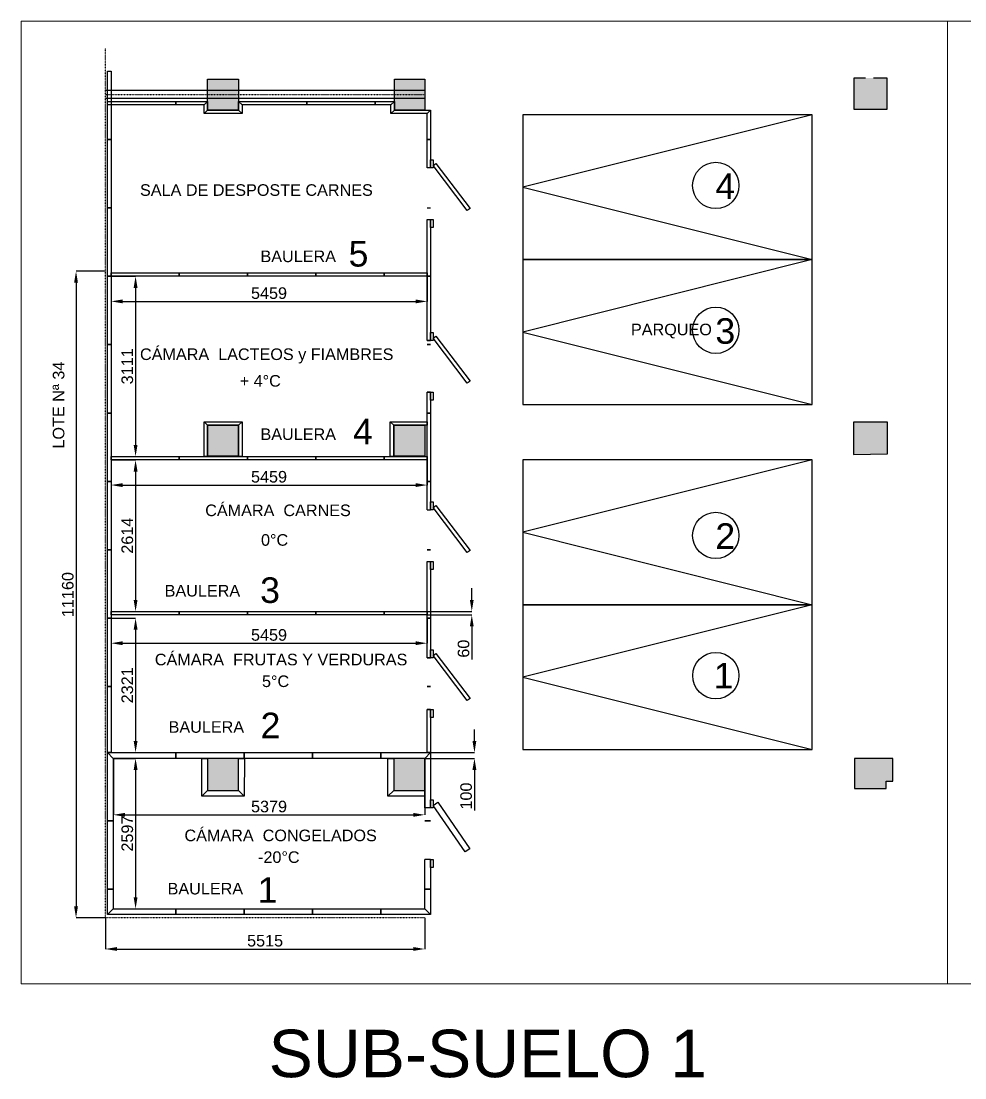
# Model space of a CAD drawing. Header units: millimetres. Extents: x -327709 to -233612, y 250954 to 312605.
# Drawn here: x -327709 to -311408, y 255618 to 273858 of the extents above; entities that cross this region are included whole.
import ezdxf

# ---------------------------------------------------------------- set-up
doc = ezdxf.new("R2010")
doc.units = ezdxf.units.MM
doc.header["$PDMODE"] = 35
doc.linetypes.add('Dash Style-1', pattern=[4.724409, 1.889764, -2.834646])
for name, color, linetype, lineweight in [('0.00', 123, 'Continuous', 5), ('a columnas', 112, 'Continuous', 60), ('Columna', 5, 'Continuous', 5), ('None', 7, 'Continuous', 5), ('SUPERFICIES', 7, 'Dash Style-1', 5), ('textos', 7, 'Continuous', 5)]:
    doc.layers.add(name, color=color, linetype=linetype, lineweight=lineweight)
doc.layers.add('ROTULO', color=7, linetype='Continuous')
doc.styles.add('Arial Unicode MS', font='ARIALUNI.TTF')
doc.styles.add('costan', font='arial.ttf')
doc.styles.get("Standard").update_dxf_attribs({"font": 'arial.ttf'})
doc.dimstyles.new('COSTAN-DESAGUES', dxfattribs={"dimtxt": 200, "dimasz": 200, "dimexe": 0, "dimexo": 0, "dimgap": 40, "dimtad": 1, "dimdec": 0, "dimzin": 0, "dimdsep": 46, "dimtxsty": 'costan', "dimcen": 0, "dimclrd": 1, "dimclre": 1, "dimclrt": 1, "dimadec": 0, "dimazin": 0, "dimtfac": 1, "dimtdec": 0, "dimtofl": 0, "dimtmove": 0, "dimatfit": 3, "dimfxl": 1, "dimtolj": 1, "dimtzin": 0, "dimarcsym": 0})

# ---------------------------------------------------------------- blocks, each defined once
blk = doc.blocks.new('*D558')
at = {"layer": 'Defpoints', "color": 0, "linetype": 'Continuous', "transparency": 16777216}
for p in [(-326252, 269541), (-326760, 258380), (-326252, 258380)]:
    blk.add_point(p, dxfattribs=at)
at = {"layer": 'ROTULO', "color": 1, "linetype": 'Continuous', "lineweight": -2, "transparency": 16777216}
for p, q in [((-326252, 269541), (-326760, 269541)), ((-326760, 269341), (-326760, 258580)), ((-326252, 258380), (-326760, 258380))]:
    blk.add_line(p, q, dxfattribs=at)
at = {"layer": 'ROTULO', "color": 1, "linetype": 'Continuous', "transparency": 16777216}
for points in [[(-326794, 269341), (-326727, 269341), (-326760, 269541)], [(-326794, 258580), (-326727, 258580), (-326760, 258380)]]:
    blk.add_solid(points, dxfattribs=at)
at = {"layer": 'ROTULO', "color": 1, "linetype": 'Continuous', "transparency": 16777216, "insert": (-326902, 263960), "char_height": 200, "attachment_point": 5, "rotation": 90, "style": 'costan'}
blk.add_mtext('\\A1;11160', dxfattribs=at)
blk = doc.blocks.new('*D559')
at = {"layer": 'Defpoints', "color": 0, "linetype": 'Continuous', "transparency": 16777216}
for p in [(-326252, 258380), (-320737, 258380), (-320737, 257842)]:
    blk.add_point(p, dxfattribs=at)
at = {"layer": 'ROTULO', "color": 1, "linetype": 'Continuous', "lineweight": -2, "transparency": 16777216}
for p, q in [((-326252, 258380), (-326252, 257842)), ((-320737, 258380), (-320737, 257842)), ((-326052, 257842), (-320937, 257842))]:
    blk.add_line(p, q, dxfattribs=at)
at = {"layer": 'ROTULO', "color": 1, "linetype": 'Continuous', "transparency": 16777216}
for points in [[(-326052, 257876), (-326052, 257809), (-326252, 257842)], [(-320937, 257876), (-320937, 257809), (-320737, 257842)]]:
    blk.add_solid(points, dxfattribs=at)
at = {"layer": 'ROTULO', "color": 1, "linetype": 'Continuous', "transparency": 16777216, "insert": (-323495, 257984), "char_height": 200, "attachment_point": 5, "style": 'costan'}
blk.add_mtext('\\A1;5515', dxfattribs=at)
blk = doc.blocks.new('*D560')
at = {"layer": 'Defpoints', "color": 0, "linetype": 'Continuous', "transparency": 16777216}
for p in [(-326156, 269454), (-320697, 269454), (-320697, 269020)]:
    blk.add_point(p, dxfattribs=at)
at = {"layer": 'ROTULO', "color": 1, "linetype": 'Continuous', "lineweight": -2, "transparency": 16777216}
for p, q in [((-326156, 269454), (-326156, 269020)), ((-320697, 269454), (-320697, 269020)), ((-325956, 269020), (-320897, 269020))]:
    blk.add_line(p, q, dxfattribs=at)
at = {"layer": 'ROTULO', "color": 1, "linetype": 'Continuous', "transparency": 16777216}
for points in [[(-325956, 269054), (-325956, 268987), (-326156, 269020)], [(-320897, 269054), (-320897, 268987), (-320697, 269020)]]:
    blk.add_solid(points, dxfattribs=at)
at = {"layer": 'ROTULO', "color": 1, "linetype": 'Continuous', "transparency": 16777216, "insert": (-323427, 269162), "char_height": 200, "attachment_point": 5, "style": 'costan'}
blk.add_mtext('\\A1;5459', dxfattribs=at)
blk = doc.blocks.new('*D561')
at = {"layer": 'Defpoints', "color": 0, "linetype": 'Continuous', "transparency": 16777216}
for p in [(-326156, 269454), (-326156, 266343), (-325732, 266343)]:
    blk.add_point(p, dxfattribs=at)
at = {"layer": 'ROTULO', "color": 1, "linetype": 'Continuous', "lineweight": -2, "transparency": 16777216}
for p, q in [((-326156, 269454), (-325732, 269454)), ((-325732, 269254), (-325732, 266543)), ((-326156, 266343), (-325732, 266343))]:
    blk.add_line(p, q, dxfattribs=at)
at = {"layer": 'ROTULO', "color": 1, "linetype": 'Continuous', "transparency": 16777216}
for points in [[(-325765, 269254), (-325698, 269254), (-325732, 269454)], [(-325765, 266543), (-325698, 266543), (-325732, 266343)]]:
    blk.add_solid(points, dxfattribs=at)
at = {"layer": 'ROTULO', "color": 1, "linetype": 'Continuous', "transparency": 16777216, "insert": (-325874, 267899), "char_height": 200, "attachment_point": 5, "rotation": 90, "style": 'costan'}
blk.add_mtext('\\A1;3111', dxfattribs=at)
blk = doc.blocks.new('*D562')
at = {"layer": 'Defpoints', "color": 0, "linetype": 'Continuous', "transparency": 16777216}
for p in [(-326156, 266283), (-326156, 263669), (-325732, 263669)]:
    blk.add_point(p, dxfattribs=at)
at = {"layer": 'ROTULO', "color": 1, "linetype": 'Continuous', "lineweight": -2, "transparency": 16777216}
for p, q in [((-326156, 266283), (-325732, 266283)), ((-325732, 266083), (-325732, 263869)), ((-326156, 263669), (-325732, 263669))]:
    blk.add_line(p, q, dxfattribs=at)
at = {"layer": 'ROTULO', "color": 1, "linetype": 'Continuous', "transparency": 16777216}
for points in [[(-325765, 266083), (-325698, 266083), (-325732, 266283)], [(-325765, 263869), (-325698, 263869), (-325732, 263669)]]:
    blk.add_solid(points, dxfattribs=at)
at = {"layer": 'ROTULO', "color": 1, "linetype": 'Continuous', "transparency": 16777216, "insert": (-325874, 264976), "char_height": 200, "attachment_point": 5, "rotation": 90, "style": 'costan'}
blk.add_mtext('\\A1;2614', dxfattribs=at)
blk = doc.blocks.new('*D563')
at = {"layer": 'Defpoints', "color": 0, "linetype": 'Continuous', "transparency": 16777216}
for p in [(-326156, 263554), (-326156, 261233), (-325732, 261233)]:
    blk.add_point(p, dxfattribs=at)
at = {"layer": 'ROTULO', "color": 1, "linetype": 'Continuous', "lineweight": -2, "transparency": 16777216}
for p, q in [((-326156, 263554), (-325732, 263554)), ((-325732, 263354), (-325732, 261433)), ((-326156, 261233), (-325732, 261233))]:
    blk.add_line(p, q, dxfattribs=at)
at = {"layer": 'ROTULO', "color": 1, "linetype": 'Continuous', "transparency": 16777216}
for points in [[(-325765, 263354), (-325698, 263354), (-325732, 263554)], [(-325765, 261433), (-325698, 261433), (-325732, 261233)]]:
    blk.add_solid(points, dxfattribs=at)
at = {"layer": 'ROTULO', "color": 1, "linetype": 'Continuous', "transparency": 16777216, "insert": (-325874, 262393), "char_height": 200, "attachment_point": 5, "rotation": 90, "style": 'costan'}
blk.add_mtext('\\A1;2321', dxfattribs=at)
blk = doc.blocks.new('*D564')
at = {"layer": 'Defpoints', "color": 0, "linetype": 'Continuous', "transparency": 16777216}
for p in [(-326116, 261133), (-326116, 258536), (-325732, 258536)]:
    blk.add_point(p, dxfattribs=at)
at = {"layer": 'ROTULO', "color": 1, "linetype": 'Continuous', "lineweight": -2, "transparency": 16777216}
for p, q in [((-326116, 261133), (-325732, 261133)), ((-325732, 260933), (-325732, 258736)), ((-326116, 258536), (-325732, 258536))]:
    blk.add_line(p, q, dxfattribs=at)
at = {"layer": 'ROTULO', "color": 1, "linetype": 'Continuous', "transparency": 16777216}
for points in [[(-325765, 260933), (-325698, 260933), (-325732, 261133)], [(-325765, 258736), (-325698, 258736), (-325732, 258536)]]:
    blk.add_solid(points, dxfattribs=at)
at = {"layer": 'ROTULO', "color": 1, "linetype": 'Continuous', "transparency": 16777216, "insert": (-325874, 259834), "char_height": 200, "attachment_point": 5, "rotation": 90, "style": 'costan'}
blk.add_mtext('\\A1;2597', dxfattribs=at)
blk = doc.blocks.new('*D565')
at = {"layer": 'Defpoints', "color": 0, "linetype": 'Continuous', "transparency": 16777216}
for p in [(-326116, 261133), (-320737, 261133), (-320737, 260158)]:
    blk.add_point(p, dxfattribs=at)
at = {"layer": 'ROTULO', "color": 1, "linetype": 'Continuous', "lineweight": -2, "transparency": 16777216}
for p, q in [((-326116, 261133), (-326116, 260158)), ((-320737, 261133), (-320737, 260158)), ((-325916, 260158), (-320937, 260158))]:
    blk.add_line(p, q, dxfattribs=at)
at = {"layer": 'ROTULO', "color": 1, "linetype": 'Continuous', "transparency": 16777216}
for points in [[(-325916, 260191), (-325916, 260124), (-326116, 260158)], [(-320937, 260191), (-320937, 260124), (-320737, 260158)]]:
    blk.add_solid(points, dxfattribs=at)
at = {"layer": 'ROTULO', "color": 1, "linetype": 'Continuous', "transparency": 16777216, "insert": (-323427, 260300), "char_height": 200, "attachment_point": 5, "style": 'costan'}
blk.add_mtext('\\A1;5379', dxfattribs=at)
blk = doc.blocks.new('*D566')
at = {"layer": 'Defpoints', "color": 0, "linetype": 'Continuous', "transparency": 16777216}
for p in [(-326156, 266283), (-320697, 266283), (-320697, 265850)]:
    blk.add_point(p, dxfattribs=at)
at = {"layer": 'ROTULO', "color": 1, "linetype": 'Continuous', "lineweight": -2, "transparency": 16777216}
for p, q in [((-326156, 266283), (-326156, 265850)), ((-320697, 266283), (-320697, 265850)), ((-325956, 265850), (-320897, 265850))]:
    blk.add_line(p, q, dxfattribs=at)
at = {"layer": 'ROTULO', "color": 1, "linetype": 'Continuous', "transparency": 16777216}
for points in [[(-325956, 265883), (-325956, 265816), (-326156, 265850)], [(-320897, 265883), (-320897, 265816), (-320697, 265850)]]:
    blk.add_solid(points, dxfattribs=at)
at = {"layer": 'ROTULO', "color": 1, "linetype": 'Continuous', "transparency": 16777216, "insert": (-323427, 265992), "char_height": 200, "attachment_point": 5, "style": 'costan'}
blk.add_mtext('\\A1;5459', dxfattribs=at)
blk = doc.blocks.new('*D567')
at = {"layer": 'Defpoints', "color": 0, "linetype": 'Continuous', "transparency": 16777216}
for p in [(-326156, 263554), (-320697, 263554), (-320697, 263120)]:
    blk.add_point(p, dxfattribs=at)
at = {"layer": 'ROTULO', "color": 1, "linetype": 'Continuous', "lineweight": -2, "transparency": 16777216}
for p, q in [((-326156, 263554), (-326156, 263120)), ((-320697, 263554), (-320697, 263120)), ((-325956, 263120), (-320897, 263120))]:
    blk.add_line(p, q, dxfattribs=at)
at = {"layer": 'ROTULO', "color": 1, "linetype": 'Continuous', "transparency": 16777216}
for points in [[(-325956, 263154), (-325956, 263087), (-326156, 263120)], [(-320897, 263154), (-320897, 263087), (-320697, 263120)]]:
    blk.add_solid(points, dxfattribs=at)
at = {"layer": 'ROTULO', "color": 1, "linetype": 'Continuous', "transparency": 16777216, "insert": (-323427, 263262), "char_height": 200, "attachment_point": 5, "style": 'costan'}
blk.add_mtext('\\A1;5459', dxfattribs=at)
blk = doc.blocks.new('*D569')
at = {"layer": 'Defpoints', "color": 0, "linetype": 'Continuous', "transparency": 16777216}
for p in [(-320697, 261233), (-320737, 261133), (-319879, 261133)]:
    blk.add_point(p, dxfattribs=at)
at = {"layer": 'ROTULO', "color": 1, "linetype": 'Continuous', "lineweight": -2, "transparency": 16777216}
for p, q in [((-319879, 261433), (-319879, 261633)), ((-320697, 261233), (-319879, 261233)), ((-320737, 261133), (-319879, 261133)), ((-319879, 260933), (-319879, 260231))]:
    blk.add_line(p, q, dxfattribs=at)
at = {"layer": 'ROTULO', "color": 1, "linetype": 'Continuous', "transparency": 16777216}
for points in [[(-319913, 261433), (-319846, 261433), (-319879, 261233)], [(-319913, 260933), (-319846, 260933), (-319879, 261133)]]:
    blk.add_solid(points, dxfattribs=at)
at = {"layer": 'ROTULO', "color": 1, "linetype": 'Continuous', "transparency": 16777216, "insert": (-320022, 260482), "char_height": 200, "attachment_point": 5, "rotation": 90, "style": 'costan'}
blk.add_mtext('\\A1;100', dxfattribs=at)
blk = doc.blocks.new('*D570')
at = {"layer": 'Defpoints', "color": 0, "linetype": 'Continuous', "transparency": 16777216}
for p in [(-320697, 263669), (-320697, 263609), (-319925, 263609)]:
    blk.add_point(p, dxfattribs=at)
at = {"layer": 'ROTULO', "color": 1, "linetype": 'Continuous', "lineweight": -2, "transparency": 16777216}
for p, q in [((-319925, 263869), (-319925, 264069)), ((-320697, 263669), (-319925, 263669)), ((-320697, 263609), (-319925, 263609)), ((-319925, 263409), (-319925, 262842))]:
    blk.add_line(p, q, dxfattribs=at)
at = {"layer": 'ROTULO', "color": 1, "linetype": 'Continuous', "transparency": 16777216}
for points in [[(-319958, 263869), (-319892, 263869), (-319925, 263669)], [(-319958, 263409), (-319892, 263409), (-319925, 263609)]]:
    blk.add_solid(points, dxfattribs=at)
at = {"layer": 'ROTULO', "color": 1, "linetype": 'Continuous', "transparency": 16777216, "insert": (-320067, 263026), "char_height": 200, "attachment_point": 5, "rotation": 90, "style": 'costan'}
blk.add_mtext('\\A1;60', dxfattribs=at)

msp = doc.modelspace()

# ---------------------------------------------------------------- hatches: boundary and pattern name
at = {"layer": 'Columna', "linetype": 'Continuous', "lineweight": -2}
for points in [[(-324487.47588, 272323.04192), (-324487.47588, 272858.04192), (-323952.47588, 272858.04192), (-323952.47588, 272323.04192)], [(-321262.47588, 272323.04192), (-321262.47588, 272858.04192), (-320737.47588, 272858.04192), (-320737.47588, 272323.04192)], [(-313127.47588, 272874.22425), (-313324.97588, 272874.22425), (-313324.97588, 272341.04192), (-312749.97588, 272341.04192), (-312749.97588, 272874.22425), (-312987.47588, 272874.22425)], [(-324487.47588, 266348.04192), (-324487.47588, 266883.04192), (-323952.47588, 266883.04192), (-323952.47588, 266348.04192)], [(-321272.47588, 266348.04192), (-321272.47588, 266883.04192), (-320737.47588, 266883.04192), (-320737.47588, 266348.04192)], [(-312742.47588, 266387.2932), (-312742.47588, 266938.04192), (-313332.47588, 266938.04192), (-313332.47588, 266378.90653)], [(-323952.47588, 260578.04192), (-323952.47588, 261133.04192), (-324487.47588, 261133.04192), (-324487.47588, 260852.78023), (-324487.47588, 260578.04192)], [(-320737.47588, 260578.04192), (-320737.47588, 261133.04192), (-321272.47588, 261133.04192), (-321272.47588, 260852.78023), (-321272.47588, 260578.04192)], [(-312767.47588, 260610.25829), (-312767.47588, 260738.04192), (-312652.47588, 260738.04192), (-312652.47588, 261128.04192), (-313317.47588, 261128.04192), (-313317.47588, 260610.25829)]]:
    msp.add_hatch(color=1, dxfattribs=at).paths.add_polyline_path(points)

# ---------------------------------------------------------------- linework, layer by layer
at = {"layer": '0.00', "color": 27, "lineweight": -2}
for points in [[(-314044.34668, 272242.18333), (-319044.34668, 272242.18333), (-319044.34668, 269742.18333), (-314044.34668, 269742.18333), (-314044.34668, 272242.18333), (-319044.34668, 270992.18333), (-314044.34668, 269742.18333)], [(-314044.34668, 269742.18333), (-319044.34668, 269742.18333), (-319044.34668, 267242.18333), (-314044.34668, 267242.18333), (-314044.34668, 269742.18333), (-319044.34668, 268492.18333), (-314044.34668, 267242.18333)], [(-314044.34668, 266284.24128), (-319044.34668, 266284.24128), (-319044.34668, 263784.24128), (-314044.34668, 263784.24128), (-314044.34668, 266284.24128), (-319044.34668, 265034.24128), (-314044.34668, 263784.24128)], [(-314044.34668, 263784.24128), (-319044.34668, 263784.24128), (-319044.34668, 261284.24128), (-314044.34668, 261284.24128), (-314044.34668, 263784.24128), (-319044.34668, 262534.24128), (-314044.34668, 261284.24128)]]:
    msp.add_lwpolyline(points, dxfattribs=at)
at = {"layer": 'a columnas', "color": 0, "lineweight": -2}
for p, q in [((-320737.47588, 272660.54192), (-326252.47588, 272660.54192)), ((-320737.47588, 272520.54192), (-326252.47588, 272520.54192))]:
    msp.add_line(p, q, dxfattribs=at)
at = {"layer": 'Columna', "color": 0, "lineweight": -2}
for points in [[(-324487.47588, 272323.04192), (-324487.47588, 272858.04192), (-323952.47588, 272858.04192), (-323952.47588, 272323.04192)], [(-321262.47588, 272323.04192), (-321262.47588, 272858.04192), (-320737.47588, 272858.04192), (-320737.47588, 272323.04192)], [(-324487.47588, 266348.04192), (-324487.47588, 266883.04192), (-323952.47588, 266883.04192), (-323952.47588, 266348.04192)], [(-321272.47588, 266348.04192), (-321272.47588, 266883.04192), (-320737.47588, 266883.04192), (-320737.47588, 266348.04192)], [(-312742.47588, 266387.2932), (-312742.47588, 266938.04192), (-313332.47588, 266938.04192), (-313332.47588, 266378.90653)], [(-323952.47588, 260578.04192), (-323952.47588, 261133.04192), (-324487.47588, 261133.04192), (-324487.47588, 260852.78023), (-324487.47588, 260578.04192)], [(-320737.47588, 260578.04192), (-320737.47588, 261133.04192), (-321272.47588, 261133.04192), (-321272.47588, 260852.78023), (-321272.47588, 260578.04192)], [(-312767.47588, 260610.25829), (-312767.47588, 260738.04192), (-312652.47588, 260738.04192), (-312652.47588, 261128.04192), (-313317.47588, 261128.04192), (-313317.47588, 260610.25829)]]:
    msp.add_lwpolyline(points, close=True, dxfattribs=at)
msp.add_lwpolyline([(-313127.47588, 272874.22425), (-313324.97588, 272874.22425), (-313324.97588, 272341.04192), (-312749.97588, 272341.04192), (-312749.97588, 272874.22425), (-312987.47588, 272874.22425)], dxfattribs=at)
at = {"layer": 'None'}
for points in [[(-327708.72046, 273858.10204), (-311708.72046, 273858.10204), (-311708.72046, 257240.7613), (-327708.72046, 257240.7613)], [(-311708.72046, 273858.10204), (-295708.72046, 273858.10204), (-295708.72046, 257240.7613), (-311708.72046, 257240.7613)]]:
    msp.add_lwpolyline(points, close=True, dxfattribs=at)
at = {"layer": 'ROTULO', "color": 5, "linetype": 'Continuous'}
for p, q in [((-320737.47588, 272323.04192), (-320677.47588, 272323.04192)), ((-320697.47588, 270633.88375), (-320637.47588, 270633.88375)), ((-320697.47588, 268343.88375), (-320697.47588, 269453.88375)), ((-320697.47588, 269453.88375), (-320637.47588, 269453.88375)), ((-320637.47588, 269453.88375), (-320637.47588, 268343.88375)), ((-320637.47588, 268343.88375), (-320697.47588, 268343.88375)), ((-320697.47588, 268343.88375), (-320637.47588, 268343.88375)), ((-320637.47588, 268273.88375), (-320697.47588, 268273.88375)), ((-320697.47588, 268273.88375), (-320637.47588, 268273.88375)), ((-320697.47588, 267093.88375), (-320697.47588, 267453.88375)), ((-320637.47588, 267453.88375), (-320697.47588, 267453.88375)), ((-320697.47588, 267453.88375), (-320637.47588, 267453.88375)), ((-320637.47588, 267453.88375), (-320637.47588, 267093.88375)), ((-320637.47588, 267093.88375), (-320697.47588, 267093.88375)), ((-320697.47588, 265421.19383), (-320697.47588, 265913.88375)), ((-320697.47588, 265913.88375), (-320637.47588, 265913.88375)), ((-320637.47588, 265913.88375), (-320637.47588, 265421.19383)), ((-320697.47588, 265421.19383), (-320637.47588, 265421.19383)), ((-320637.47588, 264733.88375), (-320697.47588, 264733.88375)), ((-320697.47588, 264733.88375), (-320637.47588, 264733.88375)), ((-320697.47588, 263553.88375), (-320697.47588, 264531.19383)), ((-320697.47588, 264531.19383), (-320637.47588, 264531.19383)), ((-320637.47588, 264531.19383), (-320637.47588, 263553.88375)), ((-320697.47588, 262866.05371), (-320697.47588, 263553.88375)), ((-320697.47588, 263553.88375), (-320637.47588, 263553.88375)), ((-320637.47588, 263553.88375), (-320697.47588, 263553.88375)), ((-320637.47588, 263553.88375), (-320637.47588, 262866.05371)), ((-320637.47588, 262866.05371), (-320697.47588, 262866.05371)), ((-320697.47588, 262866.05371), (-320637.47588, 262866.05371)), ((-320637.47588, 262373.88375), (-320697.47588, 262373.88375)), ((-320697.47588, 262373.88375), (-320637.47588, 262373.88375)), ((-320697.47588, 261233.04192), (-320697.47588, 261976.05371)), ((-320637.47588, 261976.05371), (-320697.47588, 261976.05371)), ((-320697.47588, 261976.05371), (-320637.47588, 261976.05371)), ((-320637.47588, 261976.05371), (-320637.47588, 261233.04192)), ((-320637.47588, 261233.04192), (-320697.47588, 261233.04192))]:
    msp.add_line(p, q, dxfattribs=at)
at = {"layer": 'ROTULO', "color": 4, "linetype": 'Continuous'}
for p, q in [((-323856.30516, 261233.04192), (-322676.30516, 261233.04192)), ((-320737.47588, 261133.04192), (-320637.47588, 261233.04192)), ((-320637.47588, 261233.04192), (-320637.47588, 260279.54192)), ((-320737.47588, 260279.54192), (-320737.47588, 261133.04192)), ((-320637.47588, 260279.54192), (-320737.47588, 260279.54192)), ((-320737.47588, 260053.04192), (-320637.47588, 260053.04192)), ((-320637.47588, 260053.04192), (-320737.47588, 260053.04192)), ((-320737.47588, 258873.04192), (-320737.47588, 259389.54192)), ((-320637.47588, 259389.54192), (-320737.47588, 259389.54192)), ((-320637.47588, 259389.54192), (-320637.47588, 258873.04192)), ((-320637.47588, 258873.04192), (-320737.47588, 258873.04192))]:
    msp.add_line(p, q, dxfattribs=at)
at = {"layer": 'ROTULO', "color": 5, "linetype": 'Continuous'}
for points in [[(-326156.30516, 272993.88375), (-326156.30516, 271813.88375), (-326216.30516, 271813.88375), (-326216.30516, 272993.88375)], [(-326216.30516, 272472.91183), (-325036.30516, 272472.91183), (-325036.30516, 272412.91183), (-326216.30516, 272412.91183)], [(-325036.30516, 272472.91183), (-324487.47588, 272472.91183), (-324547.47588, 272412.91183), (-325036.30516, 272412.91183)], [(-324487.47588, 272472.91183), (-324487.47588, 272323.04192), (-324547.47588, 272263.04192), (-324547.47588, 272412.91183)], [(-323952.47588, 272472.91183), (-322772.47588, 272472.91183), (-322772.47588, 272412.91183), (-323892.47588, 272412.91183)], [(-323892.47588, 272412.91183), (-323892.47588, 272263.04192), (-323952.47588, 272323.04192), (-323952.47588, 272472.91183)], [(-322772.47588, 272472.91183), (-321592.47588, 272472.91183), (-321592.47588, 272412.91183), (-322772.47588, 272412.91183)], [(-321592.47588, 272472.91183), (-321262.47588, 272472.91183), (-321322.47588, 272412.91183), (-321592.47588, 272412.91183)], [(-321262.47588, 272472.91183), (-321262.47588, 272323.04192), (-321322.47588, 272263.04192), (-321322.47588, 272412.91183)], [(-324487.47588, 272323.04192), (-323952.47588, 272323.04192), (-323892.47588, 272263.04192), (-324547.47588, 272263.04192)], [(-321262.47588, 272323.04192), (-320637.47588, 272323.04192), (-320697.47588, 272263.04192), (-321322.47588, 272263.04192)], [(-320637.47588, 272323.04192), (-320637.47588, 271813.88375), (-320697.47588, 271813.88375), (-320697.47588, 272263.04192)], [(-326156.30516, 271813.88375), (-326156.30516, 270633.88375), (-326216.30516, 270633.88375), (-326216.30516, 271813.88375)], [(-320637.47588, 271813.88375), (-320637.47588, 271325.19231), (-320697.47588, 271325.19231), (-320697.47588, 271813.88375)], [(-320592.47588, 271465.19231), (-320592.47588, 271325.19231), (-320637.47588, 271325.19231), (-320637.47588, 271465.19231)], [(-320544.67087, 271403.08989), (-319955.46973, 270626.25849), (-320003.27474, 270589.99996), (-320592.47588, 271366.83135)], [(-326156.30516, 270633.88375), (-326156.30516, 269453.88375), (-326216.30516, 269453.88375), (-326216.30516, 270633.88375)], [(-320637.47588, 270435.19231), (-320637.47588, 269453.88375), (-320697.47588, 269453.88375), (-320697.47588, 270435.19231)], [(-320592.47588, 270435.19231), (-320592.47588, 270295.19231), (-320637.47588, 270295.19231), (-320637.47588, 270435.19231)], [(-326156.30516, 269453.88375), (-326156.30516, 268273.88375), (-326216.30516, 268273.88375), (-326216.30516, 269453.88375)], [(-326156.30516, 269513.88375), (-324976.30516, 269513.88375), (-324976.30516, 269453.88375), (-326156.30516, 269453.88375)], [(-324976.30516, 269513.88375), (-323796.30516, 269513.88375), (-323796.30516, 269453.88375), (-324976.30516, 269453.88375)], [(-323796.30516, 269513.88375), (-322616.30516, 269513.88375), (-322616.30516, 269453.88375), (-323796.30516, 269453.88375)], [(-322616.30516, 269513.88375), (-321436.30516, 269513.88375), (-321436.30516, 269453.88375), (-322616.30516, 269453.88375)], [(-321436.30516, 269513.88375), (-320697.47588, 269513.88375), (-320697.47588, 269453.88375), (-321436.30516, 269453.88375)], [(-320592.47588, 268483.88375), (-320592.47588, 268343.88375), (-320637.47588, 268343.88375), (-320637.47588, 268483.88375)], [(-320544.67087, 268421.78133), (-319955.46973, 267644.94994), (-320003.27474, 267608.69141), (-320592.47588, 268385.5228)], [(-326156.30516, 268273.88375), (-326156.30516, 267093.88375), (-326216.30516, 267093.88375), (-326216.30516, 268273.88375)], [(-320592.47588, 267453.88375), (-320592.47588, 267313.88375), (-320637.47588, 267313.88375), (-320637.47588, 267453.88375)], [(-326156.30516, 267093.88375), (-326156.30516, 265913.88375), (-326216.30516, 265913.88375), (-326216.30516, 267093.88375)], [(-320637.47588, 267093.88375), (-320637.47588, 265913.88375), (-320697.47588, 265913.88375), (-320697.47588, 267093.88375)], [(-324487.47588, 266883.04192), (-324487.47588, 266343.19383), (-324547.47588, 266343.19383), (-324547.47588, 266943.04192)], [(-324547.47588, 266943.04192), (-323892.47588, 266943.04192), (-323952.47588, 266883.04192), (-324487.47588, 266883.04192)], [(-323892.47588, 266943.04192), (-323892.47588, 266343.19383), (-323952.47588, 266343.19383), (-323952.47588, 266883.04192)], [(-321272.47588, 266883.04192), (-321272.47588, 266343.19383), (-321332.47588, 266343.19383), (-321332.47588, 266943.04192)], [(-321332.47588, 266943.04192), (-320697.47588, 266943.04192), (-320697.47588, 266883.04192), (-321272.47588, 266883.04192)], [(-326156.30516, 266343.19383), (-324976.30516, 266343.19383), (-324976.30516, 266283.19383), (-326156.30516, 266283.19383)], [(-324976.30516, 266343.19383), (-323796.30516, 266343.19383), (-323796.30516, 266283.19383), (-324976.30516, 266283.19383)], [(-323796.30516, 266343.19383), (-322616.30516, 266343.19383), (-322616.30516, 266283.19383), (-323796.30516, 266283.19383)], [(-322616.30516, 266343.19383), (-321436.30516, 266343.19383), (-321436.30516, 266283.19383), (-322616.30516, 266283.19383)], [(-321436.30516, 266343.19383), (-320697.47588, 266343.19383), (-320697.47588, 266283.19383), (-321436.30516, 266283.19383)], [(-326156.30516, 265913.88375), (-326156.30516, 264733.88375), (-326216.30516, 264733.88375), (-326216.30516, 265913.88375)], [(-320592.47588, 265561.19383), (-320592.47588, 265421.19383), (-320637.47588, 265421.19383), (-320637.47588, 265561.19383)], [(-320544.67087, 265499.09141), (-319955.46973, 264722.26001), (-320003.27474, 264686.00148), (-320592.47588, 265462.83287)], [(-326156.30516, 264733.88375), (-326156.30516, 263553.88375), (-326216.30516, 263553.88375), (-326216.30516, 264733.88375)], [(-320592.47588, 264531.19383), (-320592.47588, 264391.19383), (-320637.47588, 264391.19383), (-320637.47588, 264531.19383)], [(-326156.30516, 263669.05371), (-324976.30516, 263669.05371), (-324976.30516, 263609.05371), (-326156.30516, 263609.05371)], [(-324976.30516, 263669.05371), (-323796.30516, 263669.05371), (-323796.30516, 263609.05371), (-324976.30516, 263609.05371)], [(-323796.30516, 263669.05371), (-322616.30516, 263669.05371), (-322616.30516, 263609.05371), (-323796.30516, 263609.05371)], [(-322616.30516, 263669.05371), (-321436.30516, 263669.05371), (-321436.30516, 263609.05371), (-322616.30516, 263609.05371)], [(-321436.30516, 263669.05371), (-320697.47588, 263669.05371), (-320697.47588, 263609.05371), (-321436.30516, 263609.05371)], [(-326156.30516, 263553.88375), (-326156.30516, 262373.88375), (-326216.30516, 262373.88375), (-326216.30516, 263553.88375)], [(-320592.47588, 263006.05371), (-320592.47588, 262866.05371), (-320637.47588, 262866.05371), (-320637.47588, 263006.05371)], [(-320544.67087, 262943.95128), (-319955.46973, 262167.11989), (-320003.27474, 262130.86136), (-320592.47588, 262907.69275)], [(-326156.30516, 262373.88375), (-326156.30516, 261233.04192), (-326216.30516, 261233.04192), (-326216.30516, 262373.88375)], [(-320592.47588, 261976.05371), (-320592.47588, 261836.05371), (-320637.47588, 261836.05371), (-320637.47588, 261976.05371)]]:
    msp.add_lwpolyline(points, close=True, dxfattribs=at)
at = {"layer": 'ROTULO', "color": 4, "linetype": 'Continuous'}
for points in [[(-326216.30516, 261233.04192), (-325036.30516, 261233.04192), (-325036.30516, 261133.04192), (-326116.30516, 261133.04192)], [(-326116.30516, 261133.04192), (-326116.30516, 260053.04192), (-326216.30516, 260053.04192), (-326216.30516, 261233.04192)], [(-325036.30516, 261233.04192), (-323856.30516, 261233.04192), (-323856.30516, 261133.04192), (-325036.30516, 261133.04192)], [(-323856.30516, 261233.04192), (-322676.30516, 261233.04192), (-322676.30516, 261133.04192), (-323856.30516, 261133.04192)], [(-322676.30516, 261233.04192), (-321496.30516, 261233.04192), (-321496.30516, 261133.04192), (-322676.30516, 261133.04192)], [(-321496.30516, 261233.04192), (-320637.47588, 261233.04192), (-320737.47588, 261133.04192), (-321496.30516, 261133.04192)], [(-324487.47588, 261133.04192), (-324487.47588, 260578.04192), (-324587.47588, 260478.04192), (-324587.47588, 261133.04192)], [(-323852.47588, 261133.04192), (-323856.30516, 260478.04192), (-323952.47588, 260578.04192), (-323952.47588, 261133.04192)], [(-321272.47588, 261133.04192), (-321272.47588, 260578.04192), (-321372.47588, 260478.04192), (-321372.47588, 261133.04192)], [(-324487.47588, 260578.04192), (-323952.47588, 260578.04192), (-323856.30516, 260478.04192), (-324587.47588, 260478.04192)], [(-321272.47588, 260578.04192), (-320737.47588, 260578.04192), (-320737.47588, 260478.04192), (-321372.47588, 260478.04192)], [(-320592.47588, 260419.54192), (-320592.47588, 260279.54192), (-320637.47588, 260279.54192), (-320637.47588, 260419.54192)], [(-320510.03242, 260377.77668), (-319958.22416, 259573.95292), (-320040.66762, 259517.3572), (-320592.47588, 260321.18096)], [(-326116.30516, 260053.04192), (-326116.30516, 258873.04192), (-326216.30516, 258873.04192), (-326216.30516, 260053.04192)], [(-320592.47588, 259389.54192), (-320592.47588, 259249.54192), (-320637.47588, 259249.54192), (-320637.47588, 259389.54192)], [(-326116.30516, 258873.04192), (-326116.30516, 258535.54435), (-326216.30516, 258435.54435), (-326216.30516, 258873.04192)], [(-320637.47588, 258873.04192), (-320637.47588, 258435.54435), (-320737.47588, 258535.54435), (-320737.47588, 258873.04192)], [(-326116.30516, 258535.54435), (-325036.30516, 258535.54435), (-325036.30516, 258435.54435), (-326216.30516, 258435.54435)], [(-325036.30516, 258535.54435), (-323856.30516, 258535.54435), (-323856.30516, 258435.54435), (-325036.30516, 258435.54435)], [(-323856.30516, 258535.54435), (-322676.30516, 258535.54435), (-322676.30516, 258435.54435), (-323856.30516, 258435.54435)], [(-322676.30516, 258535.54435), (-321496.30516, 258535.54435), (-321496.30516, 258435.54435), (-322676.30516, 258435.54435)], [(-321496.30516, 258535.54435), (-320737.47588, 258535.54435), (-320637.47588, 258435.54435), (-321496.30516, 258435.54435)]]:
    msp.add_lwpolyline(points, close=True, dxfattribs=at)
at = {"layer": 'SUPERFICIES', "lineweight": -2}
for p, q in [((-326252.47588, 269610.54192), (-326252.47588, 273393.6395)), ((-326252.47588, 272590.54192), (-320737.47588, 272590.54192)), ((-326252.47588, 266615.54192), (-326252.47588, 269610.54192)), ((-326252.47588, 263635.54192), (-326252.47588, 266615.54192)), ((-326252.47588, 260643.43231), (-326252.47588, 263635.54192)), ((-326252.47588, 258380.12159), (-326252.47588, 260643.43231)), ((-320737.47588, 258380.12159), (-326252.47588, 258380.12159))]:
    msp.add_line(p, q, dxfattribs=at)
at = {"layer": 'textos', "lineweight": -2}
for centre in [(-315711.52612, 271021.38779), (-315711.52612, 268521.38779), (-315711.52612, 264981.83285), (-315709.74667, 262560.33768)]:
    msp.add_circle(centre, 400, dxfattribs=at)

# ---------------------------------------------------------------- texts
at = {"layer": 'ROTULO', "color": 4, "linetype": 'Continuous'}
msp.add_text('SUB-SUELO 1', height=819.670988, dxfattribs=at).set_placement((-323433.83539, 255629.37846))
at = {"layer": 'textos', "color": 6, "linetype": 'Continuous', "style": 'Arial Unicode MS'}
for s, p in [('SALA DE DESPOSTE CARNES', (-325655.39833, 270842.60282)), ('CÁMARA  LACTEOS y FIAMBRES', (-325655.39833, 268008.58016)), ('+ 4°C', (-323932.9945, 267548.42017)), ('CÁMARA  CARNES', (-324529.06176, 265313.86222)), (' 0°C', (-323642.87821, 264802.53666)), ('CÁMARA  FRUTAS Y VERDURAS', (-325399.41475, 262738.52933)), (' 5°C', (-323625.81255, 262363.64529)), ('CÁMARA  CONGELADOS', (-324887.44345, 259702.70698)), (' -20°C', (-323694.0752, 259327.82294))]:
    msp.add_text(s, height=200, dxfattribs=at).set_placement(p)
at = {"layer": 'textos', "color": 0, "linetype": 'Continuous', "style": 'Arial Unicode MS'}
for s, height, p in [('5', 441, (-322052.86568, 269621.71652)), ('BAULERA', 200, (-323574.51779, 269698.52487)), ('4', 441, (-321975.99422, 266552.76421)), ('BAULERA', 200, (-323574.51779, 266628.33247)), ('BAULERA', 200, (-325229.8927, 263926.40817)), ('3', 441, (-323580.85476, 263815.55164)), ('BAULERA', 200, (-325161.63004, 261574.58678)), ('2', 441, (-323572.73266, 261480.78607)), ('1', 441, (-323622.06691, 258639.02413)), ('BAULERA', 200, (-325178.69571, 258783.99103))]:
    msp.add_text(s, height=height, dxfattribs=at).set_placement(p)
at = {"layer": 'textos', "color": 0, "lineweight": -2, "attachment_point": 1, "style": 'Arial Unicode MS'}
for s, insert, char_height, line_spacing_factor in [('4', (-315717.89725, 271229.96177), 441, 0.455336), ('3', (-315717.89725, 268729.96177), 441, 0.455336), ('PARQUEO', (-317175.33925, 268635.61813), 200, 1.004016), ('2', (-315717.89725, 265190.40683), 441, 0.455336), ('1', (-315745.94861, 262781.17376), 441, 0.455336)]:
    msp.add_mtext(s, dxfattribs=dict(at, insert=insert, char_height=char_height, line_spacing_factor=line_spacing_factor))
at = {"layer": 'textos', "color": 0, "lineweight": -2, "insert": (-327161.47712, 266479.60353), "char_height": 200, "attachment_point": 1, "rotation": 90, "line_spacing_factor": 1.004016, "style": 'Arial Unicode MS'}
msp.add_mtext('LOTE Nª 34', dxfattribs=at)

# ---------------------------------------------------------------- dimensions: what is measured, and where the dimension line sits
at = {"layer": 'ROTULO', "color": 4, "linetype": 'Continuous'}
for base, p1, p2, picture, middle in [((-326760.29832, 258380.12159), (-326252.47588, 269540.54192), (-326252.47588, 258380.12159), '*D558', (-326902.41292, 263960.33175)), ((-325731.65077, 266343.19383), (-326156.30516, 269453.88375), (-326156.30516, 266343.19383), '*D561', (-325873.83358, 267898.53879)), ((-325731.65077, 263669.05371), (-326156.30516, 266283.19383), (-326156.30516, 263669.05371), '*D562', (-325873.76536, 264976.12377)), ((-319925.12817, 263609.05371), (-320697.47588, 263669.05371), (-320697.47588, 263609.05371), '*D570', (-320067.24276, 263025.60214)), ((-325731.65077, 261233.04192), (-326156.30516, 263553.88375), (-326156.30516, 261233.04192), '*D563', (-325873.83358, 262393.46284)), ((-319879.40585, 261133.04192), (-320697.47588, 261233.04192), (-320737.47588, 261133.04192), '*D569', (-320021.52044, 260481.85501)), ((-325731.65077, 258535.54435), (-326116.30516, 261133.04192), (-326116.30516, 258535.54435), '*D564', (-325873.76536, 259834.29313))]:
    dim = msp.add_linear_dim(base=base, p1=p1, p2=p2, angle=90, dimstyle='COSTAN-DESAGUES', dxfattribs=at)
    dim.commit()
    dim.dimension.update_dxf_attribs({"geometry": picture, "text_midpoint": middle})
at = {"layer": 'ROTULO', "color": 80, "linetype": 'Continuous'}
for base, p1, p2, picture, middle in [((-320697.47588, 269020.34871), (-326156.30516, 269453.88375), (-320697.47588, 269453.88375), '*D560', (-323426.89052, 269162.46331)), ((-320697.47588, 265849.65879), (-326156.30516, 266283.19383), (-320697.47588, 266283.19383), '*D566', (-323426.89052, 265991.77339)), ((-320697.47588, 263120.34871), (-326156.30516, 263553.88375), (-320697.47588, 263553.88375), '*D567', (-323426.89052, 263262.46331))]:
    dim = msp.add_linear_dim(base=base, p1=p1, p2=p2, dimstyle='COSTAN-DESAGUES', dxfattribs=at)
    dim.commit()
    dim.dimension.update_dxf_attribs({"geometry": picture, "text_midpoint": middle})
at = {"layer": 'ROTULO', "color": 4, "linetype": 'Continuous'}
for base, p1, p2, picture, middle in [((-320737.47588, 260157.81212), (-326116.30516, 261133.04192), (-320737.47588, 261133.04192), '*D565', (-323426.89052, 260299.99493)), ((-320737.47588, 257842.30625), (-326252.47588, 258380.12159), (-320737.47588, 258380.12159), '*D559', (-323494.97588, 257984.42084))]:
    dim = msp.add_linear_dim(base=base, p1=p1, p2=p2, dimstyle='COSTAN-DESAGUES', dxfattribs=at)
    dim.commit()
    dim.dimension.update_dxf_attribs({"geometry": picture, "text_midpoint": middle})

doc.saveas('drawing.dxf')
